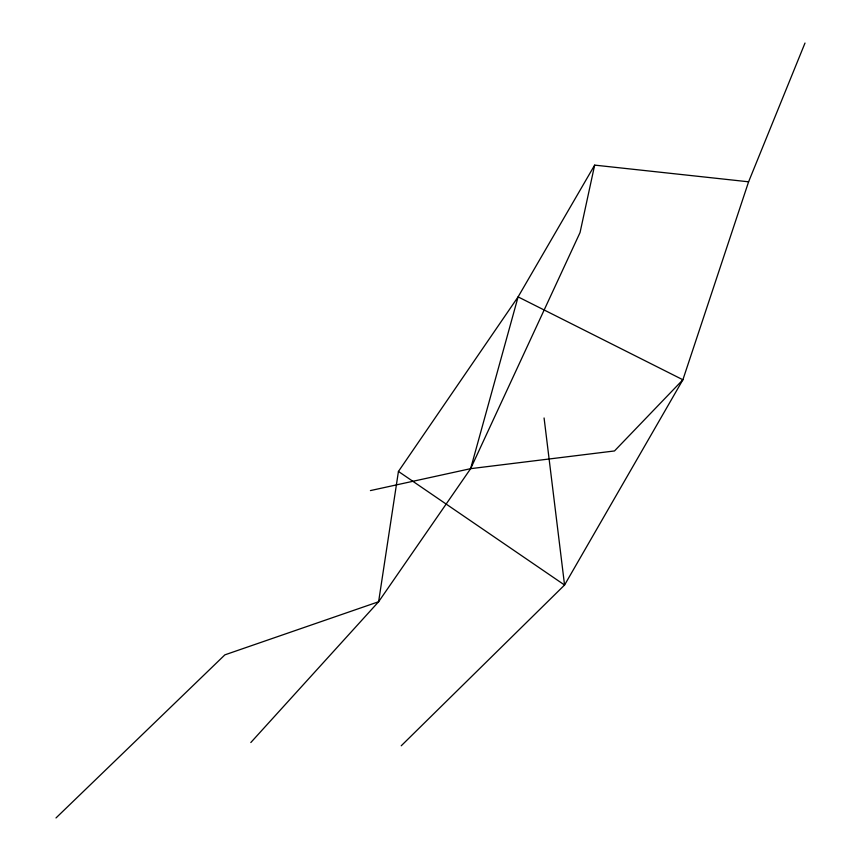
<?xml version="1.0" encoding="UTF-8"?>
<svg xmlns="http://www.w3.org/2000/svg" width="861" height="861" viewBox="0 0 861 861"><rect width="100%" height="100%" fill="white"/><g stroke="black" fill="none" stroke-linecap="round" stroke-linejoin="round"><path stroke-width="1.29" d="M805.003 43.05L748.596 181.8L594.66 165.118L518.096 296.884L398.439 471.441L378.614 601.742L250.82 742.526M594.66 165.118L580.045 232.556L470.633 468.664L378.614 601.742L224.872 654.855L55.997 817.95M370.424 490.587L470.633 468.664L518.096 296.884L682.891 379.766L564.558 585.028L401.226 745.787M748.596 181.8L682.891 379.766L614.496 450.949L470.633 468.664M398.439 471.441L564.558 585.028L544.077 417.972"/></g></svg>
